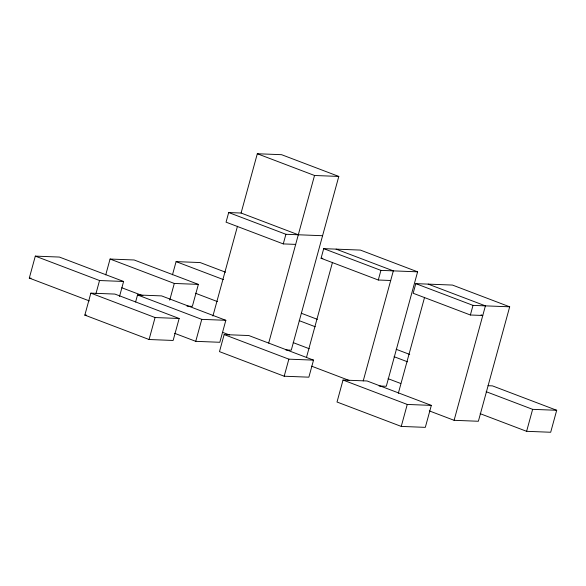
<?xml version="1.0" encoding="UTF-8"?>
<svg xmlns="http://www.w3.org/2000/svg" width="586" height="586" viewBox="0 0 586 586"><rect width="100%" height="100%" fill="white"/><g stroke="black" fill="none" stroke-linecap="round" stroke-linejoin="round"><path stroke-width="0.88" d="M89.306 300.896L29.3 278.094L35.314 256.119L59.384 257.064L123.617 281.463L119.529 296.406M84.838 315.114L90.852 293.139L114.922 294.077L179.155 318.484L173.141 340.459L149.071 339.514L84.838 315.114L86.618 315.18M95.936 293.711L99.539 280.526L123.617 281.463M105.736 274.863L110.065 259.041L134.143 259.979L198.368 284.386L192.355 306.361L187.007 306.148M135.608 301.988L137.527 294.956L161.604 295.901L225.837 320.3L219.823 342.283L195.746 341.338L174.621 333.309M149.071 339.514L155.078 317.539L179.155 318.484M172.482 274.805L176.086 261.62L200.156 262.557L225.515 272.19M169.728 300.149L174.298 283.448L198.368 284.386M298.311 234.774L241.088 213.033L228.686 212.542L226.057 222.167L283.272 243.908L295.681 244.391M195.746 341.338L201.76 319.363L225.837 320.3M212.908 316.037L237.477 226.233M241.088 213.033L257.313 153.744L281.58 154.689L338.803 176.43L291.271 350.172L285.88 349.959M224.152 334.577L219.486 351.629L284.188 376.219L308.866 377.179L313.532 360.126L248.823 335.544L224.152 334.577L288.854 359.159L313.532 360.126M283.272 243.908L285.909 234.283L322.586 235.719M268.688 343.059L314.528 175.485L338.803 176.43M284.188 376.219L288.854 359.159M390.694 280.496L378.292 280.013L321.069 258.272L323.706 248.647L360.383 250.083L417.606 271.823L386.291 386.277L379.098 385.991M306.485 357.423L332.496 262.338M343.03 380.043L337.016 402.018L401.249 426.418L425.319 427.362L431.333 405.387L367.1 380.981L343.03 380.043L407.255 404.443L431.333 405.387M378.292 280.013L380.922 270.388L417.606 271.823M363.225 380.922L393.331 270.871L336.108 249.131M429.333 410.903L454.099 420.316L478.374 421.261L509.681 306.808L452.465 285.067L415.789 283.639L413.152 293.256L470.375 314.997L482.776 315.48L481.069 314.836M398.326 393.294L424.579 297.329M401.249 426.418L407.255 404.443M470.375 314.997L473.005 305.379L509.681 306.808M454.099 420.316L485.413 305.863L428.19 284.122M526.616 431.318L532.63 409.343L556.7 410.281L550.686 432.256L526.616 431.318L480.132 413.657M321.069 258.272L322.842 258.338M29.3 278.094L31.08 278.167M488.013 385.705L492.467 385.881L556.7 410.281M257.313 153.744L314.528 175.485M228.686 212.542L285.909 234.283M323.706 248.647L380.922 270.388M415.789 283.639L473.005 305.379M176.086 261.62L223.413 279.603M301.314 313.246L317.37 319.348M396.187 349.293L409.709 354.435M299.212 320.652L315.268 326.754M394.085 356.706L407.607 361.84M486.146 391.682L532.63 409.343M110.065 259.041L174.298 283.448M195.431 293.227L217.399 301.578M293.205 342.627L309.262 348.729M388.071 378.681L400.751 383.493M121.8 287.755L142.933 295.784M35.314 256.119L99.539 280.526M137.527 294.956L201.76 319.363M222.592 332.35L229.419 334.943M311.627 366.184L349.205 380.461M90.852 293.139L155.078 317.539"/></g></svg>
